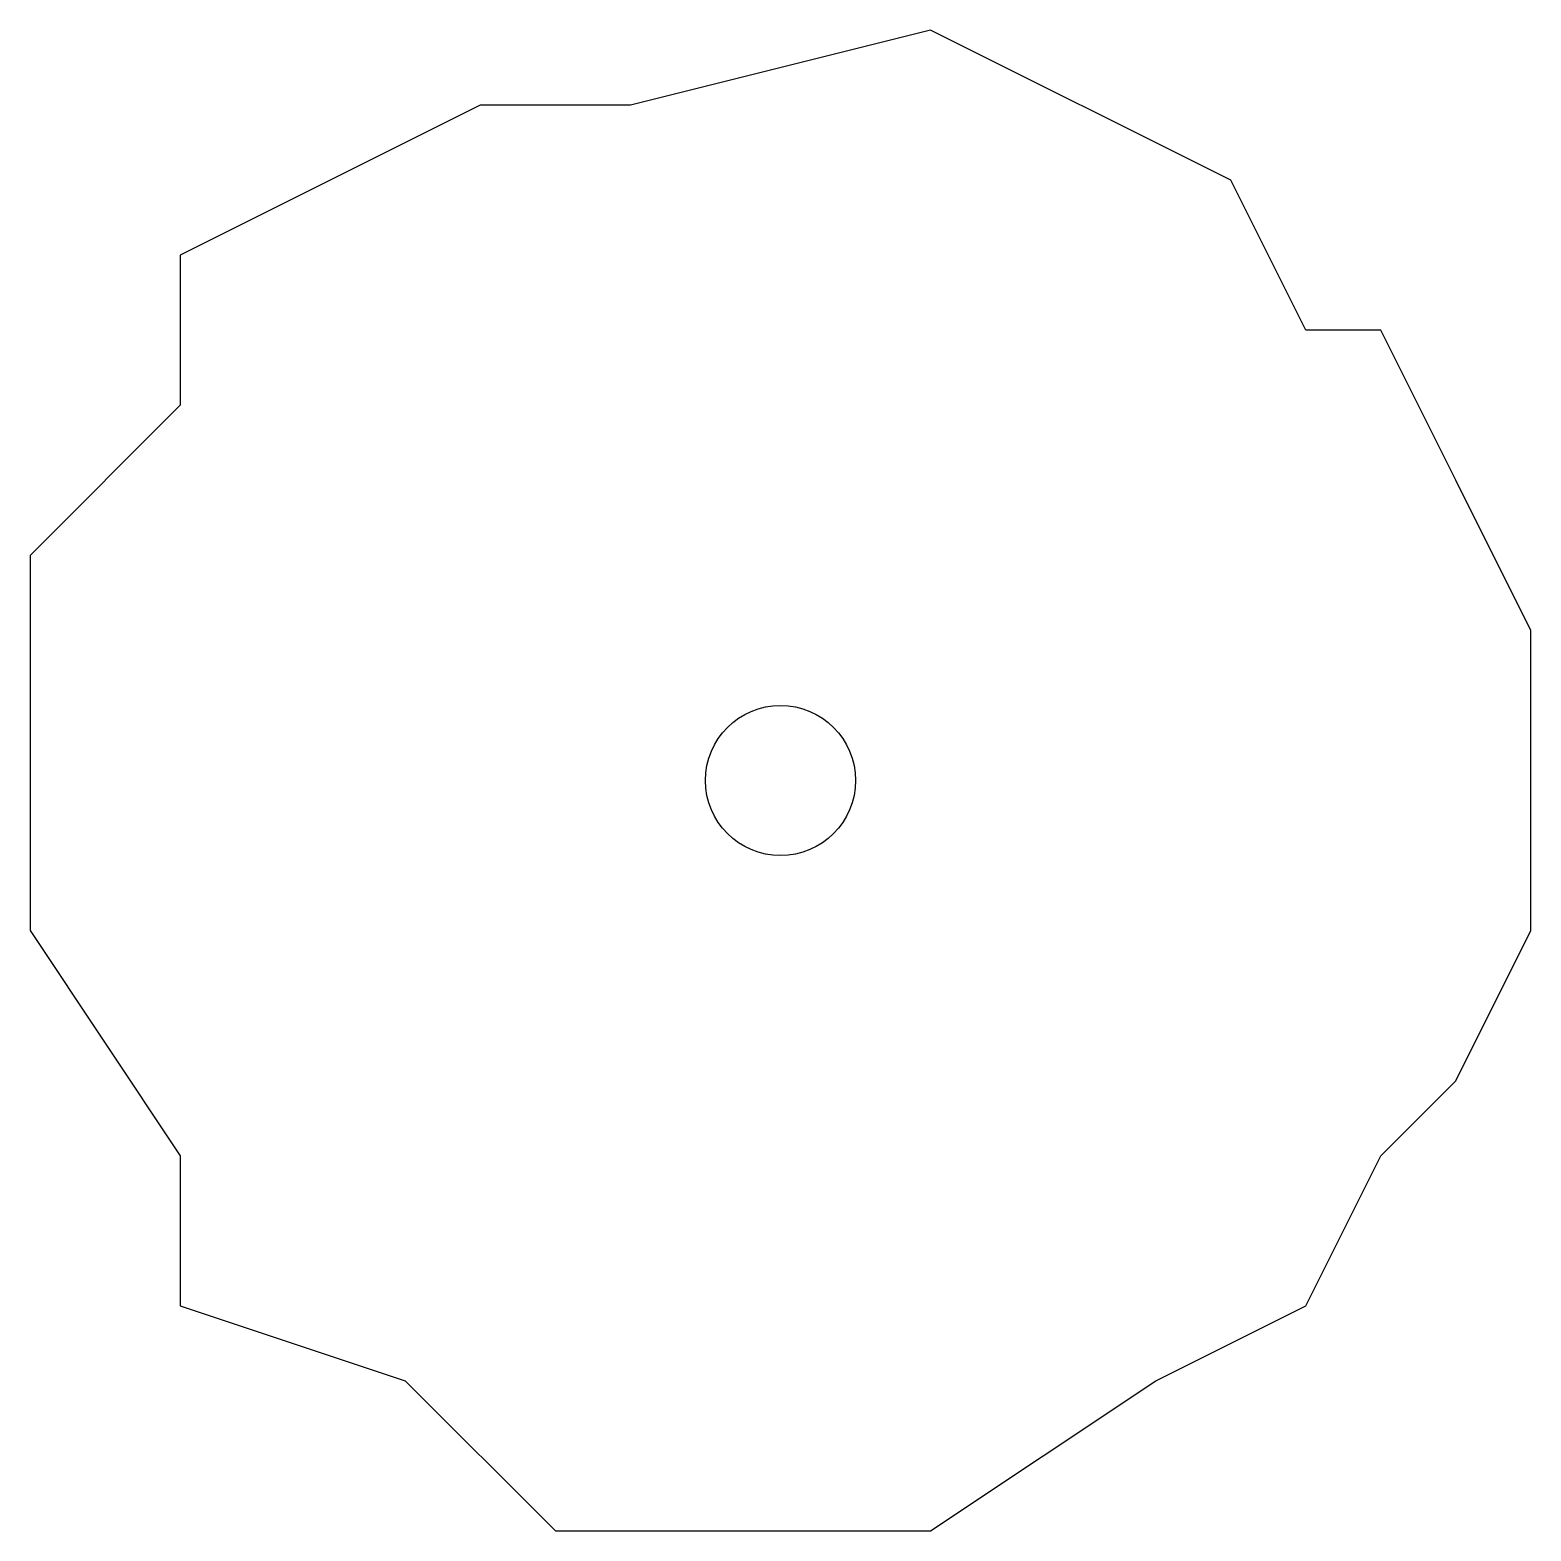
# Model space of a CAD drawing. Extents: x -0.5 to 0.5, y -0.5 to 0.5.
import ezdxf

# ---------------------------------------------------------------- set-up
doc = ezdxf.new("R2010")
doc.units = 0
doc.header["$LTSCALE"] = 1000
doc.header["$MEASUREMENT"] = 0
doc.layers.get('0').update_dxf_attribs({"linetype": 'CONTINUOUS'})

msp = doc.modelspace()

# ---------------------------------------------------------------- linework, layer by layer
for p, q in [((0.1, 0.5), (-0.1, 0.45)), ((0.3, 0.4), (0.1, 0.5)), ((-0.2, 0.45), (-0.3, 0.4)), ((-0.1, 0.45), (-0.2, 0.45)), ((-0.3, 0.4), (-0.4, 0.35)), ((0.35, 0.3), (0.3, 0.4)), ((-0.4, 0.35), (-0.4, 0.25)), ((0.4, 0.3), (0.35, 0.3)), ((0.45, 0.2), (0.4, 0.3)), ((-0.4, 0.25), (-0.5, 0.15)), ((0.5, 0.1), (0.45, 0.2)), ((-0.5, 0.15), (-0.5, 0.05)), ((0.5, 0.05), (0.5, 0.1)), ((-0.5, 0.05), (-0.5, -0.1)), ((0.5, -0.05), (0.5, 0.05)), ((0.5, -0.1), (0.5, -0.05)), ((-0.5, -0.1), (-0.4, -0.25)), ((0.45, -0.2), (0.5, -0.1)), ((0.4, -0.25), (0.45, -0.2)), ((-0.4, -0.25), (-0.4, -0.35)), ((0.35, -0.35), (0.4, -0.25)), ((-0.4, -0.35), (-0.25, -0.4)), ((0.25, -0.4), (0.35, -0.35)), ((-0.25, -0.4), (-0.15, -0.5)), ((0.1, -0.5), (0.25, -0.4)), ((-0.15, -0.5), (0.1, -0.5))]:
    msp.add_line(p, q)
msp.add_circle((0, 0), 0.05)

doc.saveas('drawing.dxf')
